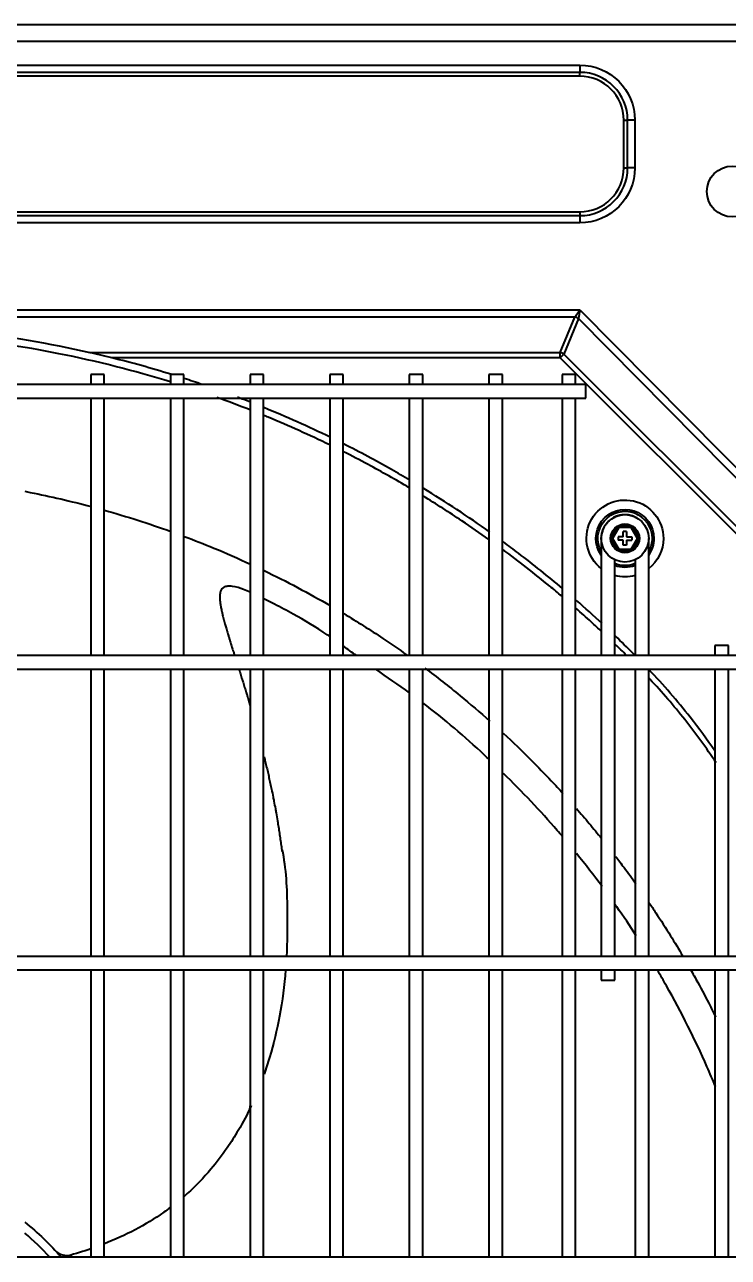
# Model space of a CAD drawing. Extents: x 58467 to 79089, y -33726 to -17391.
# Drawn here: x 78470.62 to 78491.38, y -19718.35 to -19681.97 of the extents above; entities that cross this region are included whole.
import ezdxf

# ---------------------------------------------------------------- set-up
doc = ezdxf.new("R2010")
doc.units = 0
doc.header["$LTSCALE"] = 100
doc.layers.add('+ENTE-ST-DOSEME USTU KONDDRENAJ', color=110, linetype='DOSEMEUSTUKONDENSDRENAJ_LINE', lineweight=40)
doc.linetypes.add('DOSEMEUSTUKONDENSDRENAJ_LINE', pattern='A,300,-40,["CD",Standard,S=15,R=0,X=-35,Y=-7.5],0', length=340)

# ---------------------------------------------------------------- blocks, each defined once
blk = doc.blocks.new('4. KAT SOL')
at = {"color": 3}
for p, q in [((54067.032, -32383.052, -3.539), (54183.034, -32383.052, -3.539)), ((54183.034, -32383.552, -3.539), (54067.032, -32383.552, -3.539)), ((54072.439, -32384.248, -3.539), (54177.584, -32384.248, -3.539)), ((54177.584, -32384.46, -3.539), (54072.439, -32384.46, -3.539)), ((54177.584, -32384.248, -3.539), (54177.584, -32384.46, -3.539)), ((54177.584, -32384.572, -3.539), (54177.584, -32384.46, -3.539)), ((54177.584, -32384.572, -3.539), (54072.439, -32384.572, -3.539)), ((54178.883, -32385.872, -3.539), (54178.995, -32385.872, -3.539)), ((54178.883, -32387.277, -3.539), (54178.883, -32385.872, -3.539)), ((54178.995, -32387.277, -3.539), (54178.995, -32385.872, -3.539)), ((54179.208, -32385.872, -3.539), (54178.995, -32385.872, -3.539)), ((54179.208, -32385.872, -3.539), (54179.208, -32387.277, -3.539)), ((54178.883, -32387.277, -3.539), (54178.995, -32387.277, -3.539)), ((54179.208, -32387.277, -3.539), (54178.995, -32387.277, -3.539)), ((54072.439, -32388.577, -3.539), (54177.584, -32388.577, -3.539)), ((54072.439, -32388.689, -3.539), (54177.584, -32388.689, -3.539)), ((54177.584, -32388.577, -3.539), (54177.584, -32388.689, -3.539)), ((54177.584, -32388.689, -3.539), (54177.584, -32388.901, -3.539)), ((54177.584, -32388.901, -3.539), (54072.439, -32388.901, -3.539)), ((54072.432, -32391.468, -3.539), (54177.59, -32391.468, -3.539)), ((54177.438, -32391.681, -3.539), (54072.585, -32391.681, -3.539)), ((54177.004, -32392.728, -3.539), (54177.438, -32391.681, -3.539)), ((54177.548, -32391.726, -3.539), (54177.114, -32392.774, -3.539)), ((54177.438, -32391.681, -3.539), (54177.59, -32391.468, -3.539)), ((54177.59, -32391.468, -3.539), (54177.548, -32391.726, -3.539)), ((54185.314, -32399.582, -3.539), (54177.548, -32391.726, -3.539)), ((54177.59, -32391.468, -3.539), (54185.571, -32399.54, -3.539)), ((54163.128, -32392.728, -3.539), (54177.004, -32392.728, -3.539)), ((54177.004, -32392.884, -3.539), (54177.004, -32392.728, -3.539)), ((54177.004, -32392.884, -3.539), (54177.114, -32392.774, -3.539)), ((54177.114, -32392.774, -3.539), (54184.357, -32400.016, -3.539)), ((54177.004, -32392.884, -3.539), (54163.777, -32392.884, -3.539)), ((54184.247, -32400.126, -3.539), (54177.004, -32392.884, -3.539)), ((54163.156, -32393.373, -3.539), (54163.156, -32393.673, -3.539)), ((54163.556, -32393.373, -3.539), (54163.156, -32393.373, -3.539)), ((54163.556, -32393.673, -3.539), (54163.556, -32393.373, -3.539)), ((54165.505, -32393.373, -3.539), (54165.505, -32393.673, -3.539)), ((54165.905, -32393.373, -3.539), (54165.505, -32393.373, -3.539)), ((54165.905, -32393.673, -3.539), (54165.905, -32393.373, -3.539)), ((54167.855, -32393.373, -3.539), (54167.855, -32393.673, -3.539)), ((54168.255, -32393.373, -3.539), (54167.855, -32393.373, -3.539)), ((54168.255, -32393.673, -3.539), (54168.255, -32393.373, -3.539)), ((54170.205, -32393.373, -3.539), (54170.205, -32393.673, -3.539)), ((54170.605, -32393.373, -3.539), (54170.205, -32393.373, -3.539)), ((54170.605, -32393.673, -3.539), (54170.605, -32393.373, -3.539)), ((54172.554, -32393.373, -3.539), (54172.554, -32393.673, -3.539)), ((54172.954, -32393.373, -3.539), (54172.554, -32393.373, -3.539)), ((54172.954, -32393.673, -3.539), (54172.954, -32393.373, -3.539)), ((54174.904, -32393.373, -3.539), (54174.904, -32393.673, -3.539)), ((54175.304, -32393.373, -3.539), (54174.904, -32393.373, -3.539)), ((54175.304, -32393.673, -3.539), (54175.304, -32393.373, -3.539)), ((54177.061, -32393.373, -3.539), (54177.061, -32393.673, -3.539)), ((54177.46, -32393.373, -3.539), (54177.061, -32393.373, -3.539)), ((54177.46, -32393.673, -3.539), (54177.46, -32393.373, -3.539)), ((54177.76, -32393.673, -3.539), (54072.305, -32393.673, -3.539)), ((54177.76, -32393.873, -3.539), (54177.76, -32393.673, -3.539)), ((54177.76, -32394.073, -3.539), (54177.76, -32393.873, -3.539)), ((54072.305, -32394.073, -3.539), (54177.76, -32394.073, -3.539)), ((54163.156, -32394.073, -3.539), (54163.156, -32401.672, -3.539)), ((54163.556, -32401.672, -3.539), (54163.556, -32394.073, -3.539)), ((54165.505, -32394.073, -3.539), (54165.505, -32401.672, -3.539)), ((54165.905, -32401.672, -3.539), (54165.905, -32394.073, -3.539)), ((54167.855, -32394.073, -3.539), (54167.855, -32401.672, -3.539)), ((54168.255, -32401.672, -3.539), (54168.255, -32394.073, -3.539)), ((54170.205, -32394.073, -3.539), (54170.205, -32401.672, -3.539)), ((54170.605, -32401.672, -3.539), (54170.605, -32394.073, -3.539)), ((54172.554, -32394.073, -3.539), (54172.554, -32401.672, -3.539)), ((54172.954, -32401.672, -3.539), (54172.954, -32394.073, -3.539)), ((54174.904, -32394.073, -3.539), (54174.904, -32401.672, -3.539)), ((54175.304, -32401.672, -3.539), (54175.304, -32394.073, -3.539)), ((54177.061, -32394.073, -3.539), (54177.061, -32401.672, -3.539)), ((54177.46, -32401.672, -3.539), (54177.46, -32394.073, -3.539)), ((54178.492, -32398.213, -3.539), (54178.705, -32397.845, -3.539)), ((54178.734, -32397.895, -3.539), (54178.55, -32398.213, -3.539)), ((54178.705, -32397.845, -3.539), (54179.13, -32397.845, -3.539)), ((54178.734, -32397.895, -3.539), (54178.705, -32397.845, -3.539)), ((54179.101, -32397.895, -3.539), (54178.734, -32397.895, -3.539)), ((54179.13, -32397.845, -3.539), (54179.101, -32397.895, -3.539)), ((54179.285, -32398.213, -3.539), (54179.101, -32397.895, -3.539)), ((54179.13, -32397.845, -3.539), (54179.342, -32398.213, -3.539)), ((54178.218, -32398.229, -3.539), (54178.218, -32399.606, -3.539)), ((54178.705, -32398.581, -3.539), (54178.492, -32398.213, -3.539)), ((54178.55, -32398.213, -3.539), (54178.492, -32398.213, -3.539)), ((54178.55, -32398.213, -3.539), (54178.734, -32398.531, -3.539)), ((54178.717, -32398.163, -3.539), (54178.717, -32398.263, -3.539)), ((54178.867, -32398.163, -3.539), (54178.717, -32398.163, -3.539)), ((54178.867, -32398.263, -3.539), (54178.717, -32398.263, -3.539)), ((54178.967, -32398.013, -3.539), (54178.867, -32398.013, -3.539)), ((54178.867, -32398.163, -3.539), (54178.867, -32398.013, -3.539)), ((54178.867, -32398.413, -3.539), (54178.867, -32398.263, -3.539)), ((54178.967, -32398.013, -3.539), (54178.967, -32398.163, -3.539)), ((54178.967, -32398.163, -3.539), (54179.117, -32398.163, -3.539)), ((54178.967, -32398.263, -3.539), (54178.967, -32398.413, -3.539)), ((54178.967, -32398.263, -3.539), (54179.117, -32398.263, -3.539)), ((54179.101, -32398.531, -3.539), (54179.285, -32398.213, -3.539)), ((54179.117, -32398.163, -3.539), (54179.117, -32398.263, -3.539)), ((54179.342, -32398.213, -3.539), (54179.13, -32398.581, -3.539)), ((54179.342, -32398.213, -3.539), (54179.285, -32398.213, -3.539)), ((54179.617, -32400.213, -3.539), (54179.617, -32398.215, -3.539)), ((54179.617, -32400.213, -3.539), (54179.617, -32398.229, -3.539)), ((54178.734, -32398.531, -3.539), (54178.705, -32398.581, -3.539)), ((54179.13, -32398.581, -3.539), (54178.705, -32398.581, -3.539)), ((54178.734, -32398.531, -3.539), (54179.101, -32398.531, -3.539)), ((54178.967, -32398.413, -3.539), (54178.867, -32398.413, -3.539)), ((54179.13, -32398.581, -3.539), (54179.101, -32398.531, -3.539)), ((54178.618, -32399.606, -3.539), (54178.618, -32398.845, -3.539)), ((54179.217, -32398.845, -3.539), (54179.217, -32400.213, -3.539)), ((54178.218, -32399.606, -3.539), (54178.218, -32399.889, -3.539)), ((54178.618, -32399.889, -3.539), (54178.618, -32399.606, -3.539)), ((54178.218, -32399.889, -3.539), (54178.218, -32400.254, -3.539)), ((54178.218, -32399.889, -3.539), (54178.218, -32399.889, -3.539)), ((54178.618, -32400.254, -3.539), (54178.618, -32399.889, -3.539)), ((54179.217, -32399.889, -3.539), (54179.217, -32400.254, -3.539)), ((54179.617, -32400.254, -3.539), (54179.617, -32399.889, -3.539)), ((54178.218, -32400.254, -3.539), (54178.218, -32400.537, -3.539)), ((54178.218, -32400.254, -3.539), (54178.218, -32400.254, -3.539)), ((54178.618, -32400.537, -3.539), (54178.618, -32400.254, -3.539)), ((54179.217, -32400.254, -3.539), (54179.217, -32400.537, -3.539)), ((54179.617, -32400.537, -3.539), (54179.617, -32400.254, -3.539)), ((54178.218, -32400.537, -3.539), (54178.218, -32401.671, -3.539)), ((54178.618, -32401.671, -3.539), (54178.618, -32400.537, -3.539)), ((54179.217, -32400.537, -3.539), (54179.217, -32401.672, -3.539)), ((54179.617, -32401.672, -3.539), (54179.617, -32400.537, -3.539)), ((54181.567, -32401.371, -3.539), (54181.567, -32401.671, -3.539)), ((54181.967, -32401.371, -3.539), (54181.567, -32401.371, -3.539)), ((54181.967, -32401.671, -3.539), (54181.967, -32401.371, -3.539)), ((54184.259, -32401.671, -3.539), (54065.897, -32401.671, -3.539)), ((54065.897, -32402.071, -3.539), (54184.259, -32402.071, -3.539)), ((54163.156, -32402.072, -3.539), (54163.156, -32410.551, -3.539)), ((54163.556, -32410.551, -3.539), (54163.556, -32402.072, -3.539)), ((54165.505, -32402.072, -3.539), (54165.505, -32410.551, -3.539)), ((54165.905, -32410.551, -3.539), (54165.905, -32402.072, -3.539)), ((54167.855, -32402.072, -3.539), (54167.855, -32410.551, -3.539)), ((54168.255, -32410.551, -3.539), (54168.255, -32402.072, -3.539)), ((54170.205, -32402.072, -3.539), (54170.205, -32410.551, -3.539)), ((54170.605, -32410.551, -3.539), (54170.605, -32402.072, -3.539)), ((54172.554, -32402.072, -3.539), (54172.554, -32410.551, -3.539)), ((54172.954, -32410.551, -3.539), (54172.954, -32402.072, -3.539)), ((54174.904, -32402.072, -3.539), (54174.904, -32410.551, -3.539)), ((54175.304, -32410.551, -3.539), (54175.304, -32402.072, -3.539)), ((54177.061, -32402.072, -3.539), (54177.061, -32410.551, -3.539)), ((54177.46, -32410.551, -3.539), (54177.46, -32402.072, -3.539)), ((54178.218, -32402.071, -3.539), (54178.218, -32410.55, -3.539)), ((54178.617, -32410.55, -3.539), (54178.618, -32402.071, -3.539)), ((54179.217, -32402.072, -3.539), (54179.217, -32410.55, -3.539)), ((54179.617, -32410.55, -3.539), (54179.617, -32402.072, -3.539)), ((54181.567, -32402.072, -3.539), (54181.567, -32410.55, -3.539)), ((54181.967, -32410.55, -3.539), (54181.967, -32402.072, -3.539)), ((54184.259, -32410.55, -3.539), (54065.897, -32410.55, -3.539)), ((54065.897, -32410.95, -3.539), (54184.259, -32410.95, -3.539)), ((54163.156, -32410.951, -3.539), (54163.156, -32419.429, -3.539)), ((54163.556, -32419.429, -3.539), (54163.556, -32410.951, -3.539)), ((54165.505, -32410.951, -3.539), (54165.505, -32419.429, -3.539)), ((54165.905, -32419.429, -3.539), (54165.905, -32410.951, -3.539)), ((54167.855, -32410.951, -3.539), (54167.855, -32419.429, -3.539)), ((54168.255, -32419.429, -3.539), (54168.255, -32410.951, -3.539)), ((54170.205, -32410.951, -3.539), (54170.205, -32419.429, -3.539)), ((54170.605, -32419.429, -3.539), (54170.605, -32410.951, -3.539)), ((54172.554, -32410.951, -3.539), (54172.554, -32419.429, -3.539)), ((54172.954, -32419.429, -3.539), (54172.954, -32410.951, -3.539)), ((54174.904, -32410.951, -3.539), (54174.904, -32419.429, -3.539)), ((54175.304, -32419.429, -3.539), (54175.304, -32410.951, -3.539)), ((54177.061, -32410.951, -3.539), (54177.061, -32419.429, -3.539)), ((54177.46, -32419.429, -3.539), (54177.46, -32410.951, -3.539)), ((54178.218, -32410.95, -3.539), (54178.218, -32411.25, -3.539)), ((54178.617, -32411.25, -3.539), (54178.617, -32410.95, -3.539)), ((54179.217, -32410.95, -3.539), (54179.217, -32419.429, -3.539)), ((54179.617, -32419.429, -3.539), (54179.617, -32410.95, -3.539)), ((54181.567, -32410.95, -3.539), (54181.567, -32419.429, -3.539)), ((54181.967, -32419.429, -3.539), (54181.967, -32410.95, -3.539)), ((54178.218, -32411.25, -3.539), (54178.617, -32411.25, -3.539)), ((54184.259, -32419.429, -3.539), (54065.897, -32419.429, -3.539)), ((54162.096, -32419.216, -3.539), (54162.114, -32419.236, -3.539))]:
    blk.add_line(p, q, dxfattribs=at)
for centre, radius in [((54182.083, -32387.977, -3.539), 0.75), ((54178.917, -32398.213, -3.539), 0.7), ((54178.917, -32398.213, -3.539), 0.425), ((54178.917, -32398.213, -3.539), 0.425)]:
    blk.add_circle(centre, radius, dxfattribs=at)
at = {"color": 3, "extrusion": (0, 0, -1)}
for centre, radius, start, end in [((-54177.584, -32385.872, 3.539), 1.624, 90, 180), ((-54177.584, -32387.277, 3.539), 1.624, 180, 270), ((-54178.917, -32398.213, 3.539), 1.133, 308.1431, 180), ((-54178.917, -32398.213, 3.539), 0.856, 324.7874, 180), ((-54178.917, -32398.213, 3.539), 0.8, 331.0199, 180), ((-54178.917, -32398.213, 3.539), 0.8, 180, 208.9576), ((-54178.917, -32398.213, 3.539), 0.856, 180, 215.1956), ((-54178.917, -32398.213, 3.539), 1.133, 180, 231.8512), ((-54178.917, -32398.213, 3.539), 0.856, 249.5025, 290.4919), ((-54178.917, -32398.213, 3.539), 0.8, 247.978, 292.0104), ((-54178.917, -32398.213, 3.539), 1.133, 254.6494, 285.3451), ((-54155.737, -32425.151, 3.539), 8.699, 128.9608, 138.8617)]:
    blk.add_arc(centre, radius, start, end, dxfattribs=at)
at = {"color": 3}
for centre, radius, start, end in [((54177.584, -32385.872, -3.539), 1.412, 0, 90), ((54177.584, -32385.872, -3.539), 1.3, 0, 90), ((54177.584, -32387.277, -3.539), 1.412, 270, 0), ((54177.584, -32387.277, -3.539), 1.3, 270, 0), ((54155.737, -32425.151, -3.539), 8.449, 42.6368, 49.6553)]:
    blk.add_arc(centre, radius, start, end, dxfattribs=at)
at = {"color": 3, "extrusion": (5.25028e-06, -5.62471e-06, 1)}
blk.add_arc((54162.46, -32418.874, -3.071), 0.5, 223.0877, 286.4725, dxfattribs=at)
at = {"color": 3}
for centre in [(54177.438, -32391.836, -3.539), (54177.004, -32392.884, -3.539)]:
    blk.add_ellipse(centre, major_axis=(-0.203, 0.084), ratio=0.678598, start_param=4.438375, end_param=4.986403, dxfattribs=at)
for points, degree in [([(54155.708, -32391.893, -3.539), (54158.247, -32391.89, -3.539), (54160.718, -32392.176, -3.539), (54163.128, -32392.728, -3.539)], 3), ([(54163.777, -32392.884, -3.539), (54163.559, -32392.829, -3.539), (54163.341, -32392.777, -3.539), (54163.128, -32392.728, -3.539)], 3), ([(54165.514, -32393.369, -3.539), (54164.941, -32393.192, -3.539), (54164.362, -32393.03, -3.539), (54163.777, -32392.884, -3.539)], 3), ([(54166.443, -32393.671, -3.539), (54166.267, -32393.61, -3.539), (54166.09, -32393.552, -3.539), (54165.912, -32393.494, -3.539)], 3), ([(54167.859, -32394.422, -3.539), (54167.532, -32394.293, -3.539), (54167.203, -32394.169, -3.539), (54166.872, -32394.051, -3.539)], 3), ([(54167.867, -32394.194, -3.539), (54167.739, -32394.143, -3.539), (54167.61, -32394.094, -3.539), (54167.482, -32394.045, -3.539)], 3), ([(54170.218, -32395.228, -3.539), (54169.576, -32394.916, -3.539), (54168.925, -32394.624, -3.539), (54168.265, -32394.354, -3.539)], 3), ([(54174.928, -32398.026, -3.539), (54174.29, -32397.572, -3.539), (54173.635, -32397.14, -3.539), (54172.968, -32396.733, -3.539)], 3), ([(54163.562, -32397.382, -3.539), (54164.221, -32397.567, -3.539), (54164.873, -32397.776, -3.539), (54165.518, -32398.008, -3.539)], 3), ([(54168.27, -32399.163, -3.539), (54168.933, -32399.483, -3.539), (54169.584, -32399.828, -3.539), (54170.22, -32400.197, -3.539)], 3), ([(54178.245, -32400.728, -3.539), (54177.995, -32400.496, -3.539), (54177.742, -32400.268, -3.539), (54177.486, -32400.044, -3.539)], 3), ([(54179.154, -32401.605, -3.539), (54178.983, -32401.434, -3.539), (54178.811, -32401.265, -3.539), (54178.638, -32401.098, -3.539)], 3), ([(54170.997, -32401.671, -3.539), (54170.867, -32401.578, -3.539), (54170.738, -32401.484, -3.539), (54170.608, -32401.39, -3.539)], 3), ([(54178.966, -32401.666, -3.539), (54178.856, -32401.557, -3.539), (54178.744, -32401.448, -3.539), (54178.632, -32401.34, -3.539)], 3), ([(54179.22, -32401.67, -3.539), (54179.198, -32401.648, -3.539), (54179.176, -32401.626, -3.539), (54179.154, -32401.605, -3.539)], 3), ([(54172.562, -32402.773, -3.539), (54172.235, -32402.537, -3.539), (54171.9, -32402.307, -3.539), (54171.565, -32402.073, -3.539)], 3), ([(54175.327, -32403.965, -3.539), (54175.606, -32404.222, -3.539), (54175.879, -32404.485, -3.539), (54176.151, -32404.757, -3.539)], 3), ([(54178.245, -32408.489, -3.539), (54178.003, -32408.161, -3.539), (54177.751, -32407.836, -3.539), (54177.491, -32407.515, -3.539)], 3), ([(54167.86, -32414.941, -3.539), (54167.85, -32414.987, -3.539), (54167.842, -32415.032, -3.539), (54167.835, -32415.078, -3.539)], 3), ([(54162.096, -32419.216, -3.539), (54162.091, -32419.211, -3.539), (54162.118, -32419.24, -3.539)], 2), ([(54163.161, -32419.177, -3.539), (54162.937, -32419.255, -3.539), (54162.71, -32419.326, -3.539), (54162.479, -32419.39, -3.539)], 3)]:
    blk.add_open_spline(points, degree=degree, dxfattribs=at)
for points, knots in [([(54165.511, -32393.597, -3.539), (54164.43, -32393.263, -3.539), (54163.333, -32392.985, -3.539), (54161.161, -32392.551, -3.539), (54160.086, -32392.391, -3.539), (54158.459, -32392.23, -3.539), (54157.915, -32392.19, -3.539), (54157.099, -32392.151, -3.539), (54156.827, -32392.141, -3.539), (54156.282, -32392.128, -3.539), (54156.006, -32392.124, -3.539), (54155.737, -32392.125, -3.539)], [0, 0, 0, 0, 0.344826, 0.344826, 0.672413, 0.672413, 0.836207, 0.836207, 0.918103, 0.918103, 1, 1, 1, 1]), ([(54170.207, -32395.455, -3.539), (54169.609, -32395.164, -3.539), (54169.002, -32394.891, -3.539), (54168.349, -32394.62, -3.539), (54168.306, -32394.602, -3.539), (54168.264, -32394.585, -3.539)], [0, 0, 0, 0, 0.9348, 0.9348, 1, 1, 1, 1]), ([(54172.568, -32396.493, -3.539), (54172.389, -32396.387, -3.539), (54172.209, -32396.283, -3.539), (54171.563, -32395.918, -3.539), (54171.093, -32395.666, -3.539), (54170.617, -32395.426, -3.539)], [0, 0, 0, 0, 0.279714, 0.279714, 1, 1, 1, 1]), ([(54172.555, -32396.719, -3.539), (54172.154, -32396.482, -3.539), (54171.748, -32396.253, -3.539), (54171.097, -32395.904, -3.539), (54170.856, -32395.779, -3.539), (54170.614, -32395.657, -3.539)], [0, 0, 0, 0, 0.633211, 0.633211, 1, 1, 1, 1]), ([(54161.208, -32396.824, -3.539), (54161.262, -32396.834, -3.539), (54161.315, -32396.845, -3.539), (54161.972, -32396.976, -3.539), (54162.57, -32397.115, -3.539), (54163.164, -32397.273, -3.539)], [0, 0, 0, 0, 0.081892, 0.081892, 1, 1, 1, 1]), ([(54174.904, -32398.247, -3.539), (54174.642, -32398.06, -3.539), (54174.377, -32397.877, -3.539), (54173.732, -32397.445, -3.539), (54173.35, -32397.201, -3.539), (54172.963, -32396.964, -3.539)], [0, 0, 0, 0, 0.415669, 0.415669, 1, 1, 1, 1]), ([(54179.311, -32397.645, -3.539), (54179.296, -32397.632, -3.539), (54179.254, -32397.6, -3.539), (54179.162, -32397.552, -3.539), (54179.013, -32397.512, -3.539), (54178.805, -32397.509, -3.539), (54178.603, -32397.575, -3.539), (54178.439, -32397.693, -3.539), (54178.323, -32397.828, -3.539), (54178.238, -32398.007, -3.539), (54178.218, -32398.14, -3.539), (54178.217, -32398.213, -3.539)], [0, 0, 0, 0, 0.042244, 0.108681, 0.210744, 0.339451, 0.513473, 0.618017, 0.733965, 0.8613, 1, 1, 1, 1]), ([(54165.916, -32398.155, -3.539), (54166.208, -32398.265, -3.539), (54166.497, -32398.379, -3.539), (54167.15, -32398.65, -3.539), (54167.511, -32398.808, -3.539), (54167.869, -32398.974, -3.539)], [0, 0, 0, 0, 0.44095, 0.44095, 1, 1, 1, 1]), ([(54177.076, -32399.693, -3.539), (54176.652, -32399.334, -3.539), (54176.218, -32398.987, -3.539), (54175.628, -32398.538, -3.539), (54175.48, -32398.427, -3.539), (54175.33, -32398.317, -3.539)], [0, 0, 0, 0, 0.749906, 0.749906, 1, 1, 1, 1]), ([(54177.061, -32399.923, -3.539), (54176.941, -32399.821, -3.539), (54176.82, -32399.721, -3.539), (54176.246, -32399.249, -3.539), (54175.784, -32398.89, -3.539), (54175.313, -32398.543, -3.539)], [0, 0, 0, 0, 0.211709, 0.211709, 1, 1, 1, 1]), ([(54166.984, -32399.782, -3.539), (54166.979, -32399.796, -3.539), (54166.973, -32399.822, -3.539), (54166.968, -32399.852, -3.539), (54166.964, -32399.898, -3.539), (54166.963, -32399.934, -3.539), (54166.963, -32399.978, -3.539), (54166.966, -32400.029, -3.539), (54166.97, -32400.075, -3.539), (54166.978, -32400.135, -3.539), (54166.986, -32400.186, -3.539), (54166.997, -32400.25, -3.539), (54167.009, -32400.31, -3.539), (54167.026, -32400.387, -3.539), (54167.044, -32400.465, -3.539), (54167.064, -32400.546, -3.539), (54167.083, -32400.619, -3.539), (54167.103, -32400.693, -3.539), (54167.128, -32400.781, -3.539), (54167.154, -32400.872, -3.539), (54167.185, -32400.978, -3.539), (54167.214, -32401.073, -3.539), (54167.244, -32401.171, -3.539), (54167.274, -32401.27, -3.539), (54167.31, -32401.385, -3.539), (54167.347, -32401.503, -3.539), (54167.379, -32401.602, -3.539), (54167.396, -32401.657, -3.539), (54167.404, -32401.682, -3.539)], [0, 0, 0, 0, 0.051203, 0.085927, 0.120651, 0.155375, 0.190098, 0.224822, 0.259546, 0.29427, 0.328994, 0.363718, 0.398442, 0.433165, 0.485251, 0.519975, 0.554699, 0.589423, 0.624147, 0.676233, 0.710956, 0.763042, 0.797766, 0.83249, 0.884576, 0.936662, 0.971386, 1, 1, 1, 1]), ([(54167.857, -32399.803, -3.539), (54167.795, -32399.774, -3.539), (54167.625, -32399.701, -3.539), (54167.402, -32399.628, -3.539), (54167.199, -32399.619, -3.539), (54167.108, -32399.643, -3.539), (54167.05, -32399.679, -3.539), (54167.006, -32399.724, -3.539), (54166.988, -32399.764, -3.539), (54166.98, -32399.794, -3.539)], [0, 0, 0, 0, 0.20564, 0.547118, 0.687895, 0.809193, 0.86101, 0.907117, 1, 1, 1, 1]), ([(54170.206, -32401.106, -3.539), (54170.182, -32401.09, -3.539), (54169.833, -32400.853, -3.539), (54169.291, -32400.529, -3.539), (54168.654, -32400.195, -3.539), (54168.364, -32400.047, -3.539), (54168.258, -32399.995, -3.539)], [0, 0, 0, 0, 0.039319, 0.566519, 0.843939, 1, 1, 1, 1]), ([(54170.622, -32400.434, -3.539), (54171.013, -32400.669, -3.539), (54171.397, -32400.913, -3.539), (54172.011, -32401.323, -3.539), (54172.243, -32401.483, -3.539), (54172.473, -32401.647, -3.539)], [0, 0, 0, 0, 0.617576, 0.617576, 1, 1, 1, 1]), ([(54178.236, -32400.966, -3.539), (54178.133, -32400.87, -3.539), (54178.029, -32400.774, -3.539), (54177.775, -32400.543, -3.539), (54177.623, -32400.409, -3.539), (54177.471, -32400.276, -3.539)], [0, 0, 0, 0, 0.410399, 0.410399, 1, 1, 1, 1]), ([(54167.527, -32402.07, -3.539), (54167.527, -32402.07, -3.539), (54167.542, -32402.117, -3.539), (54167.573, -32402.214, -3.539), (54167.614, -32402.343, -3.539), (54167.655, -32402.476, -3.539), (54167.697, -32402.61, -3.539), (54167.738, -32402.747, -3.539), (54167.78, -32402.884, -3.539), (54167.821, -32403.018, -3.539), (54167.85, -32403.117, -3.539), (54167.864, -32403.164, -3.539)], [0, 0, 0, 0, 0.000305, 0.138428, 0.276551, 0.368633, 0.506756, 0.644879, 0.736961, 0.875084, 1, 1, 1, 1]), ([(54173.017, -32402.043, -3.539), (54173.368, -32402.306, -3.539), (54173.713, -32402.576, -3.539), (54174.348, -32403.098, -3.539), (54174.64, -32403.347, -3.539), (54174.927, -32403.602, -3.539)], [0, 0, 0, 0, 0.533334, 0.533334, 1, 1, 1, 1]), ([(54181.61, -32404.841, -3.539), (54181.462, -32404.619, -3.539), (54181.31, -32404.399, -3.539), (54180.848, -32403.763, -3.539), (54180.524, -32403.353, -3.539), (54180.011, -32402.757, -3.539), (54179.835, -32402.561, -3.539), (54179.646, -32402.359, -3.539), (54179.637, -32402.349, -3.539), (54179.627, -32402.339, -3.539)], [0, 0, 0, 0, 0.252174, 0.252174, 0.74207, 0.74207, 0.987018, 0.987018, 1, 1, 1, 1]), ([(54181.571, -32404.485, -3.539), (54181.338, -32404.146, -3.539), (54181.095, -32403.814, -3.539), (54180.461, -32403.006, -3.539), (54180.059, -32402.54, -3.539), (54179.633, -32402.092, -3.539)], [0, 0, 0, 0, 0.39962, 0.39962, 1, 1, 1, 1]), ([(54174.913, -32404.743, -3.539), (54174.865, -32404.698, -3.539), (54174.245, -32404.115, -3.539), (54173.594, -32403.549, -3.539), (54172.957, -32403.065, -3.539)], [0, 0, 0, 0, 0.077831, 1, 1, 1, 1]), ([(54168.271, -32404.659, -3.539), (54168.279, -32404.691, -3.539), (54168.301, -32404.779, -3.539), (54168.336, -32404.926, -3.539), (54168.376, -32405.099, -3.539), (54168.415, -32405.272, -3.539), (54168.453, -32405.445, -3.539), (54168.494, -32405.637, -3.539), (54168.529, -32405.81, -3.539), (54168.567, -32406.004, -3.539), (54168.596, -32406.159, -3.539), (54168.631, -32406.354, -3.539), (54168.662, -32406.529, -3.539), (54168.694, -32406.727, -3.539), (54168.722, -32406.906, -3.539), (54168.749, -32407.088, -3.539), (54168.774, -32407.27, -3.539), (54168.789, -32407.391, -3.539), (54168.797, -32407.452, -3.539)], [0, 0, 0, 0, 0.034815, 0.097756, 0.160698, 0.223639, 0.28658, 0.349522, 0.433443, 0.475404, 0.559326, 0.601287, 0.685208, 0.74815, 0.811091, 0.874032, 0.936973, 1, 1, 1, 1]), ([(54176.151, -32404.757, -3.539), (54176.35, -32404.959, -3.539), (54176.667, -32405.281, -3.539), (54176.974, -32405.613, -3.539), (54177.087, -32405.737, -3.539)], [0, 0, 0, 0, 0.627651, 1, 1, 1, 1]), ([(54177.071, -32407.01, -3.539), (54177.021, -32406.951, -3.539), (54176.473, -32406.313, -3.539), (54175.889, -32405.694, -3.539), (54175.332, -32405.147, -3.539)], [0, 0, 0, 0, 0.092857, 1, 1, 1, 1]), ([(54177.483, -32406.182, -3.539), (54177.611, -32406.328, -3.539), (54177.862, -32406.621, -3.539), (54178.107, -32406.92, -3.539), (54178.227, -32407.069, -3.539)], [0, 0, 0, 0, 0.502284, 1, 1, 1, 1]), ([(54168.803, -32407.4, -3.539), (54168.809, -32407.429, -3.539), (54168.928, -32408.043, -3.539), (54168.96, -32409.1, -3.539), (54168.953, -32410.125, -3.539), (54168.931, -32410.55, -3.539)], [0, 0, 0, 0, 0.028763, 0.596266, 1, 1, 1, 1]), ([(54178.642, -32407.597, -3.539), (54178.725, -32407.706, -3.539), (54178.928, -32407.974, -3.539), (54179.126, -32408.245, -3.539), (54179.241, -32408.407, -3.539)], [0, 0, 0, 0, 0.406175, 1, 1, 1, 1]), ([(54179.25, -32409.941, -3.539), (54179.065, -32409.654, -3.539), (54178.856, -32409.344, -3.539), (54178.64, -32409.036, -3.539), (54178.622, -32409.011, -3.539)], [0, 0, 0, 0, 0.918999, 1, 1, 1, 1]), ([(54179.625, -32408.958, -3.539), (54179.693, -32409.058, -3.539), (54179.909, -32409.382, -3.539), (54180.245, -32409.905, -3.539), (54180.503, -32410.334, -3.539), (54180.621, -32410.533, -3.539)], [0, 0, 0, 0, 0.194465, 0.627386, 1, 1, 1, 1]), ([(54168.906, -32410.95, -3.539), (54168.869, -32411.406, -3.539), (54168.754, -32412.273, -3.539), (54168.511, -32413.299, -3.539), (54168.328, -32413.863, -3.539), (54168.27, -32414.029, -3.539)], [0, 0, 0, 0, 0.437836, 0.834264, 1, 1, 1, 1]), ([(54181.59, -32414.39, -3.539), (54181.508, -32414.193, -3.539), (54181.08, -32413.197, -3.539), (54180.505, -32412.045, -3.539), (54179.962, -32411.102, -3.539), (54179.87, -32410.945, -3.539)], [0, 0, 0, 0, 0.170646, 0.861893, 1, 1, 1, 1]), ([(54180.854, -32410.937, -3.539), (54180.925, -32411.063, -3.539), (54181.123, -32411.419, -3.539), (54181.369, -32411.883, -3.539), (54181.541, -32412.223, -3.539), (54181.593, -32412.329, -3.539)], [0, 0, 0, 0, 0.275017, 0.774969, 1, 1, 1, 1]), ([(54167.893, -32414.952, -3.539), (54167.776, -32415.201, -3.539), (54167.553, -32415.626, -3.539), (54167.155, -32416.254, -3.539), (54166.669, -32416.892, -3.539), (54166.223, -32417.354, -3.539), (54165.941, -32417.604, -3.539), (54165.91, -32417.631, -3.539)], [0, 0, 0, 0, 0.248237, 0.430741, 0.666692, 0.9639, 1, 1, 1, 1]), ([(54165.513, -32417.954, -3.539), (54165.446, -32418.004, -3.539), (54165.113, -32418.246, -3.539), (54164.476, -32418.634, -3.539), (54163.868, -32418.907, -3.539), (54163.557, -32419.029, -3.539)], [0, 0, 0, 0, 0.112654, 0.555033, 1, 1, 1, 1])]:
    blk.add_open_spline(points, degree=3, knots=knots, dxfattribs=at)

msp = doc.modelspace()

# ---------------------------------------------------------------- block references
at = {"layer": '+ENTE-ST-DOSEME USTU KONDDRENAJ', "color": 3, "linetype": 'Continuous'}
msp.add_blockref('4. KAT SOL', (24309.411, 12701.082), dxfattribs=at)

doc.saveas('drawing.dxf')
